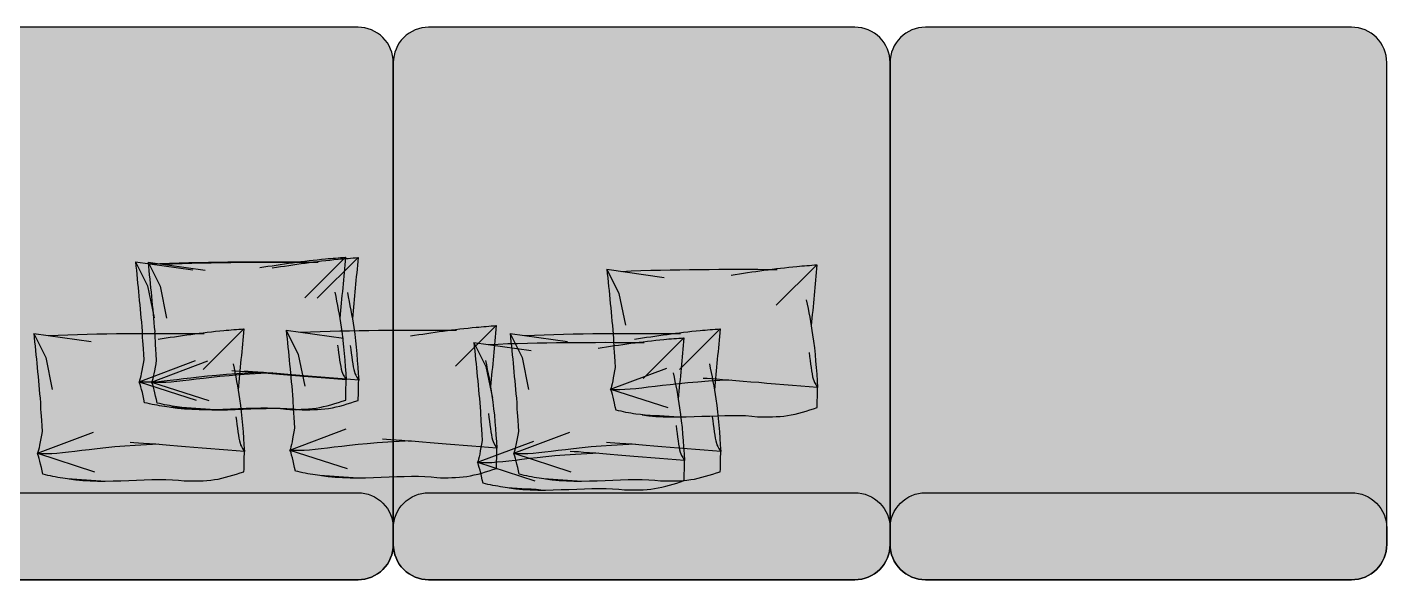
# Model space of a CAD drawing. Header units: millimetres. Extents: x -1 to 5416, y -1238 to 1407.
# Drawn here: x 388.588 to 391.051, y 1385.478 to 1386.478 of the extents above; entities that cross this region are included whole.
import ezdxf

# ---------------------------------------------------------------- set-up
doc = ezdxf.new("R2010")
doc.units = ezdxf.units.MM
doc.header["$MEASUREMENT"] = 0
doc.layers.add('A-FURN', color=32, linetype='Continuous')
doc.layers.add('H-BLOCKS', color=7, linetype='Continuous', true_color=0xffffff)

# ---------------------------------------------------------------- blocks, each defined once
blk = doc.blocks.new('*U31')
at = {"layer": 'H-BLOCKS'}
h = blk.add_hatch(color=256, dxfattribs=at)
h.dxf.hatch_style = 1
h.paths.add_polyline_path([(-0.403, 0, 0.414214), (-0.467, -0.064), (-0.467, -0.9361, 0.414214), (-0.403, -1.0001), (0.369, -1.0001, 0.414214), (0.433, -0.9361), (0.433, -0.064, 0.414214), (0.369, 0)])
for points in [[(0.369, 0), (-0.403, 0, 0.414214), (-0.467, -0.064), (-0.467, -0.9361, 0.414214), (-0.403, -1.0001), (0.369, -1.0001, 0.414214), (0.433, -0.9361), (0.433, -0.064, 0.414214)], [(-0.403, 0), (0.369, 0, -0.414214), (0.433, -0.064), (0.433, -0.0935, -0.414214), (0.369, -0.1575), (-0.403, -0.1575, -0.414214), (-0.467, -0.0935), (-0.467, -0.064, -0.414214)]]:
    blk.add_lwpolyline(points, format="xyb", close=True)
blk = doc.blocks.new('*U13')
at = {"layer": 'H-BLOCKS'}
h = blk.add_hatch(color=256, dxfattribs=at)
h.dxf.hatch_style = 1
edge = h.paths.add_edge_path()
edge.add_spline(control_points=[(0.0239, -0.0626), (-0.0839, -0.0584), (-0.1344, -0.0439), (-0.1739, -0.0474)], knot_values=[0.231672, 0.231672, 0.231672, 0.231672, 0.473656, 0.473656, 0.473656, 0.473656], degree=3, periodic=0)
edge.add_spline(control_points=[(-0.1739, -0.0474), (-0.1716, -0.0516), (-0.1687, -0.0682), (-0.1658, -0.0847)], knot_values=[0, 0, 0, 0, 0.078145, 0.078145, 0.078145, 0.078145], degree=3, periodic=0)
edge.add_spline(control_points=[(-0.1658, -0.0847), (-0.1675, -0.1126), (-0.1688, -0.1272), (-0.1685, -0.1339)], knot_values=[0.363931, 0.363931, 0.363931, 0.363931, 0.423703, 0.423703, 0.423703, 0.423703], degree=3, periodic=0)
edge.add_spline(control_points=[(-0.1685, -0.1338), (-0.1703, -0.1538), (-0.1737, -0.1933), (-0.1776, -0.2327), (-0.1796, -0.2522)], knot_values=[0, 0, 0, 0, 0.060184, 0.118837, 0.118837, 0.118837, 0.118837], degree=3, periodic=0)
edge.add_line((-0.1796, -0.2522), (-0.1546, -0.2486))
edge.add_spline(control_points=[(-0.1546, -0.2486), (-0.0698, -0.2522), (0.0152, -0.2519), (0.1001, -0.2515)], knot_values=[0.108062, 0.108062, 0.108062, 0.108062, 0.362818, 0.362818, 0.362818, 0.362818], degree=3, periodic=0)
edge.add_spline(control_points=[(0.1001, -0.2515), (0.1151, -0.2534), (0.1416, -0.2564), (0.1682, -0.2583), (0.1796, -0.2591)], knot_values=[0.067976, 0.067976, 0.067976, 0.067976, 0.113401, 0.147843, 0.147843, 0.147843, 0.147843], degree=3, periodic=0)
edge.add_spline(control_points=[(0.1796, -0.2591), (0.1762, -0.2243), (0.1729, -0.1896), (0.1695, -0.1549)], knot_values=[0, 0, 0, 0, 0.104637, 0.104637, 0.104637, 0.104637], degree=3, periodic=0)
edge.add_spline(control_points=[(0.1695, -0.1549), (0.1704, -0.1498), (0.1759, -0.115), (0.1781, -0.0797), (0.1801, -0.0496)], knot_values=[0.045196, 0.045196, 0.045196, 0.045196, 0.060717, 0.151107, 0.151107, 0.151107, 0.151107], degree=3, periodic=0)
edge.add_spline(control_points=[(0.1801, -0.0496), (0.1272, -0.0538), (0.0657, -0.0593), (0.0239, -0.0626)], knot_values=[0.166377, 0.166377, 0.166377, 0.166377, 0.293159, 0.293159, 0.293159, 0.293159], degree=3, periodic=0)
edge.add_spline(control_points=[(0.0239, -0.0626), (0.0071, -0.064), (-0.0066, -0.065), (-0.0152, -0.0654)], knot_values=[0.293159, 0.293159, 0.293159, 0.293159, 0.344152, 0.344152, 0.344152, 0.344152], degree=3, periodic=0)
edge = h.paths.add_edge_path()
edge.add_spline(control_points=[(-0.1739, -0.0474), (-0.1344, -0.0439), (-0.0839, -0.0584), (0.0239, -0.0626)], knot_values=[0.231672, 0.231672, 0.231672, 0.231672, 0.473656, 0.473656, 0.473656, 0.473656], degree=3, periodic=0)
edge.add_spline(control_points=[(0.0239, -0.0626), (0.0657, -0.0593), (0.1272, -0.0538), (0.1801, -0.0496)], knot_values=[0.166377, 0.166377, 0.166377, 0.166377, 0.293159, 0.293159, 0.293159, 0.293159], degree=3, periodic=0)
edge.add_spline(control_points=[(0.1801, -0.0496), (0.1798, -0.0381), (0.1796, -0.0266), (0.1792, -0.0152)], knot_values=[0.116749, 0.116749, 0.116749, 0.116749, 0.151107, 0.151107, 0.151107, 0.151107], degree=3, periodic=0)
edge.add_spline(control_points=[(0.1792, -0.0152), (0.1625, -0.0097), (0.1293, 0.0011), (0.0944, 0.0006), (0.0771, 0.0003)], knot_values=[0, 0, 0, 0, 0.052319, 0.103836, 0.103836, 0.103836, 0.103836], degree=3, periodic=0)
edge.add_spline(control_points=[(0.0771, 0.0003), (0.0414, -0.0054), (-0.0149, 0.0006), (-0.0657, 0.0003)], knot_values=[0.18139, 0.18139, 0.18139, 0.18139, 0.374151, 0.374151, 0.374151, 0.374151], degree=3, periodic=0)
edge.add_spline(control_points=[(-0.0657, 0.0003), (-0.0838, -0.0015), (-0.1019, -0.0018), (-0.1198, -0.0036)], knot_values=[0, 0, 0, 0, 0.054053, 0.054053, 0.054053, 0.054053], degree=3, periodic=0)
edge.add_spline(control_points=[(-0.1198, -0.0036), (-0.1234, -0.0039), (-0.1384, -0.0057), (-0.1532, -0.0089), (-0.1645, -0.0115)], knot_values=[0.054053, 0.054053, 0.054053, 0.054053, 0.065004, 0.099522, 0.099522, 0.099522, 0.099522], degree=3, periodic=0)
edge.add_spline(control_points=[(-0.1645, -0.0115), (-0.168, -0.0276), (-0.1715, -0.0434), (-0.1739, -0.0474)], knot_values=[0.001613, 0.001613, 0.001613, 0.001613, 0.078145, 0.078145, 0.078145, 0.078145], degree=3, periodic=0)
at = {"extrusion": (0, 0, -1)}
for p, q in [((-0.1739, -0.0474), (-0.0762, -0.0157)), ((-0.1739, -0.0474), (-0.0776, -0.0832)), ((-0.1591, -0.2108), (-0.1481, -0.1565)), ((0.1796, -0.2591), (0.1097, -0.19)), ((-0.1796, -0.2522), (-0.1591, -0.2108)), ((-0.1796, -0.2522), (-0.0817, -0.2382))]:
    blk.add_line(p, q, dxfattribs=at)
for points, knots in [([(-0.0657, 0.0003), (-0.0875, -0.0018), (-0.1208, -0.0018), (-0.1532, -0.0089), (-0.1645, -0.0115)], [0, 0, 0, 0, 0.06500412, 0.09952201, 0.09952201, 0.09952201, 0.09952201]), ([(0.0771, 0.0003), (0.0944, 0.0006), (0.1293, 0.0011), (0.1625, -0.0097), (0.1792, -0.0152)], [0, 0, 0, 0, 0.0515172, 0.1038359, 0.1038359, 0.1038359, 0.1038359]), ([(0.1657, -0.1091), (0.1679, -0.0913), (0.171, -0.0657), (0.1751, -0.0575), (0.1801, -0.0496)], [0, 0, 0, 0, 0.0833008, 0.1196369, 0.1196369, 0.1196369, 0.1196369])]:
    blk.add_open_spline(points, degree=3, knots=knots)
for points in [[(-0.1199, -0.0036), (-0.0606, 0.0068), (0.0278, -0.0076), (0.0772, 0.0003)], [(-0.1645, -0.0115), (-0.168, -0.0276), (-0.1715, -0.0434), (-0.1739, -0.0474)], [(0.1792, -0.0152), (0.1796, -0.0266), (0.1798, -0.0381), (0.1801, -0.0496)], [(-0.1739, -0.0474), (-0.1332, -0.0438), (-0.0809, -0.0592), (0.0336, -0.063)], [(-0.1658, -0.0847), (-0.1687, -0.0682), (-0.1716, -0.0516), (-0.1739, -0.0474)], [(0.1801, -0.0496), (0.1059, -0.0555), (0.0149, -0.0639), (-0.0152, -0.0654)], [(-0.1685, -0.1339), (-0.1688, -0.1272), (-0.1675, -0.1126), (-0.1658, -0.0847)], [(-0.1546, -0.2486), (-0.066, -0.2523), (0.0227, -0.2519), (0.1115, -0.2514)]]:
    blk.add_open_spline(points, degree=3)
for points in [[(0.1611, -0.1993), (0.1719, -0.1396), (0.1801, -0.0496)], [(-0.1796, -0.2522), (-0.1739, -0.1938), (-0.1685, -0.1338)], [(0.1796, -0.2591), (0.1695, -0.1549)], [(0.0328, -0.2419), (0.1453, -0.2564), (0.1796, -0.2591)]]:
    blk.add_spline(points, degree=3)

msp = doc.modelspace()

# ---------------------------------------------------------------- block references
at = {"layer": 'A-FURN', "rotation": 180}
for p in [(388.7839, 1385.4781), (389.6839, 1385.4781), (390.5839, 1385.4781)]:
    msp.add_blockref('*U31', p, dxfattribs=at)
at = {"layer": 'A-FURN', "xscale": -1.059796426600328, "yscale": 1.059796426600328, "zscale": 1.059796426600328, "rotation": 180.131432732867}
for p in [(388.9747, 1385.7868), (388.9974, 1385.7862), (389.8288, 1385.7732), (388.7904, 1385.6572), (389.2478, 1385.6631), (389.6534, 1385.6572), (389.5878, 1385.641)]:
    msp.add_blockref('*U13', p, dxfattribs=at)

doc.saveas('drawing.dxf')
